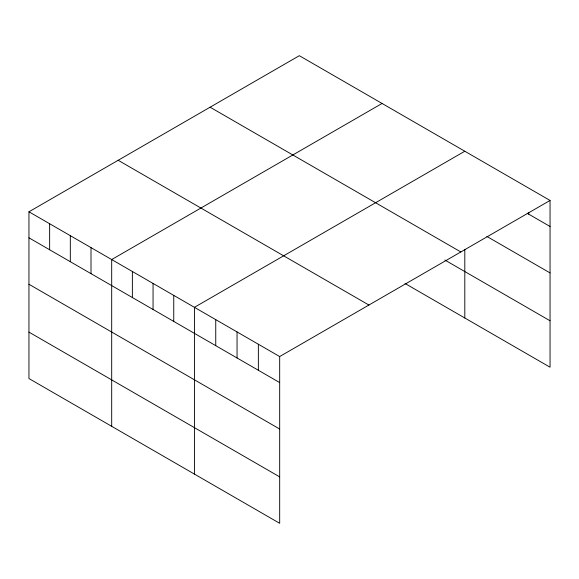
<?xml version="1.0" encoding="UTF-8"?>
<svg xmlns="http://www.w3.org/2000/svg" width="579" height="579" viewBox="0 0 579 579"><rect width="100%" height="100%" fill="white"/><g stroke="black" fill="none" stroke-linecap="round" stroke-linejoin="round"><path stroke-width="0.87" d="M550.05 200.45L279.679 356.548L279.679 523.307L28.95 378.55L28.95 211.791L299.321 55.693L550.05 200.45L550.05 367.209L405.047 283.493M382.06 103.46L111.689 259.558L111.689 426.325M464.807 151.228L194.428 307.326L194.428 474.092M527.216 213.296L550.05 226.483M486.874 236.449L550.05 272.919M210.097 107.202L460.826 251.959M444.882 260.051L550.05 320.766M118.174 160.282L368.903 305.032M28.95 211.791L279.679 356.548M28.95 237.824L279.679 382.581M28.95 284.267L279.679 429.025M28.95 332.114L279.679 476.872M528.736 212.384L528.736 214.179M464.807 249.404L464.807 317.994M258.364 344.244L258.364 370.278M237.05 331.941L237.05 357.974M215.743 319.637L215.743 345.67M173.743 295.384L173.743 321.425M153.059 283.442L153.059 309.483M132.374 271.5L132.374 297.541M91.004 247.617L91.004 273.657M70.32 235.675L70.32 261.708M49.635 223.733L49.635 249.766"/></g></svg>
